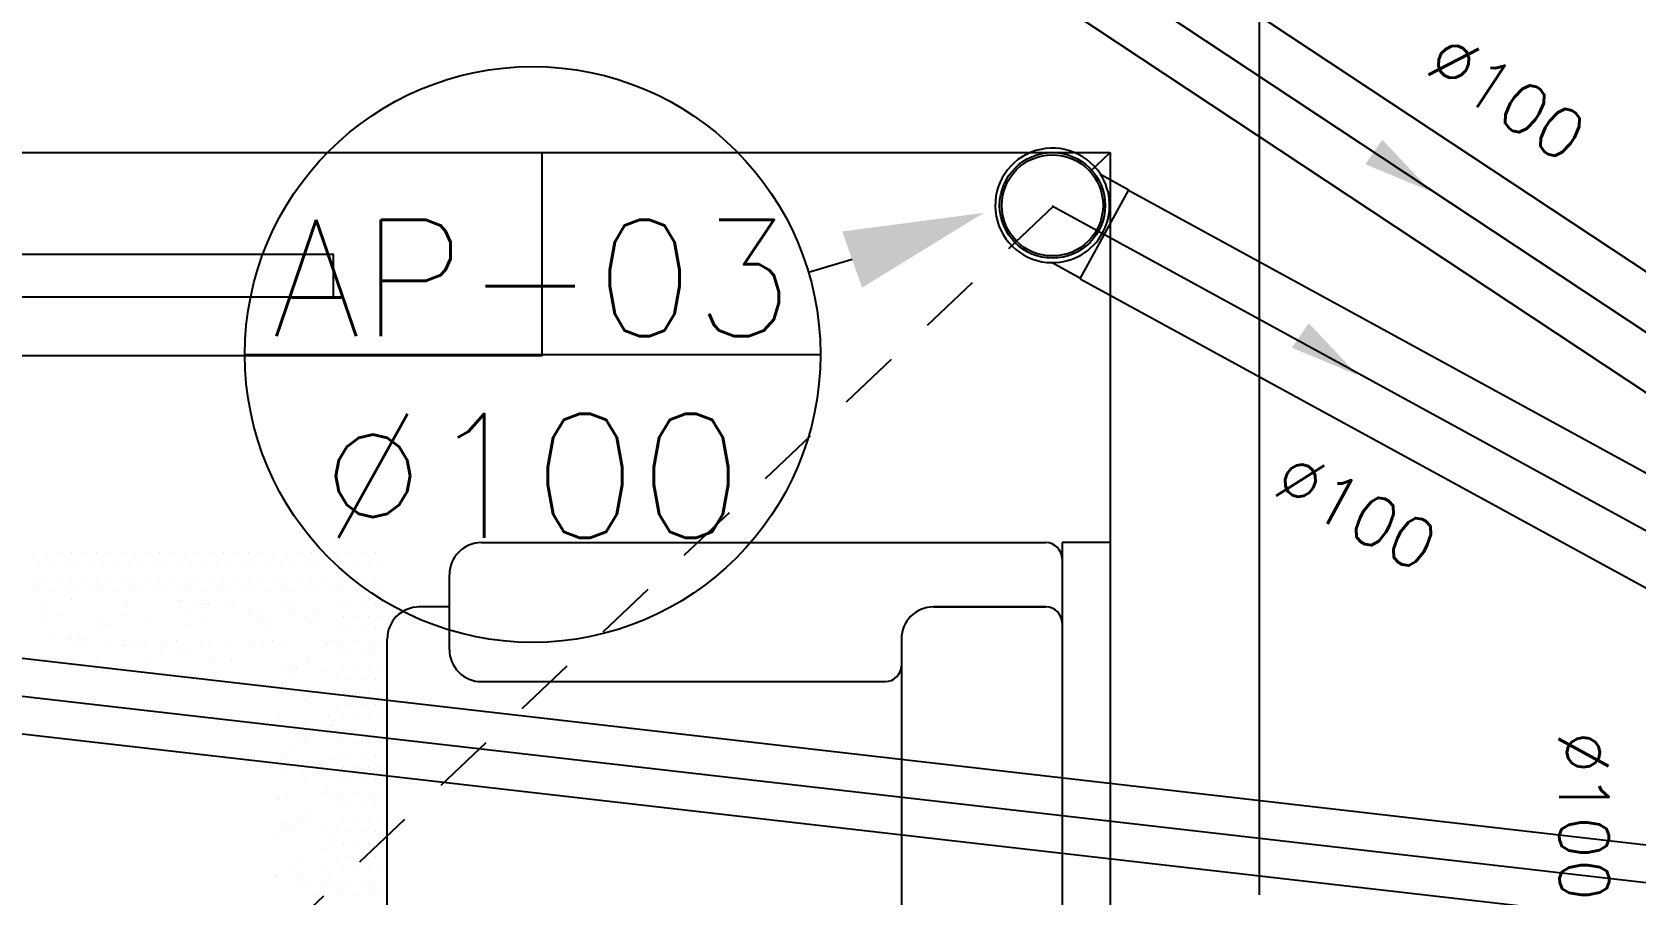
# Model space of a CAD drawing. Header units: millimetres. Extents: x 3923 to 4120, y 744 to 867.
# Drawn here: x 4092.311 to 4095.545, y 831.675 to 833.414 of the extents above; entities that cross this region are included whole.
import ezdxf
from ezdxf.enums import TextEntityAlignment as Align

# ---------------------------------------------------------------- set-up
doc = ezdxf.new("R2010")
doc.units = ezdxf.units.MM
doc.linetypes.add('HIDDEN2', pattern=[0.1875, 0.125, -0.0625])
for name, color, linetype in [('-HIDRO', 8, 'Continuous'), ('A-PEN-C', 4, 'Continuous'), ('Texto-Tubos', 7, 'Continuous'), ('TigreCad', 3, 'Continuous'), ('Tinterno', 9, 'Continuous'), ('TUBULAÇÃO_ESGOTO', 5, 'Continuous')]:
    doc.layers.add(name, color=color, linetype=linetype)
doc.styles.add('ROMANS', font='romans__.ttf', dxfattribs={"height": 0.1})
doc.styles.add('TCTUBOS-TXT', font='txt.shx')

# ---------------------------------------------------------------- blocks, each defined once
blk = doc.blocks.new('A$C7AFB675E')
at = {"color": 8}
for p, q in [((3.5035, 3.7432), (3.5035, 3.6832)), ((3.5035, 3.7432), (5.1585, 3.7432)), ((3.5035, 3.6832), (3.5635, 3.6832)), ((3.5235, 3.6832), (3.6035, 3.6832)), ((3.6035, 3.6832), (4.3135, 3.6832)), ((3.5035, 2.9606), (3.5035, 3.6632)), ((3.5835, 3.5232), (3.5835, 3.6632)), ((3.5835, 3.6632), (3.5835, 3.5232)), ((3.6235, 3.4832), (4.2935, 3.4832)), ((3.6765, 2.9606), (3.6765, 3.4632)), ((3.6365, 2.9206), (3.5435, 2.9206)), ((3.5835, 2.9206), (3.5835, 2.8832)), ((3.5835, 2.9206), (3.5835, 2.8832)), ((3.5319, 2.836), (3.5319, 2.836)), ((3.5634, 2.836), (3.5634, 2.836)), ((3.5949, 2.836), (3.5949, 2.836)), ((4.2935, 2.8432), (3.6235, 2.8432)), ((3.6264, 2.836), (3.6264, 2.836)), ((3.6579, 2.836), (3.6579, 2.836)), ((3.6894, 2.836), (3.6894, 2.836)), ((3.7209, 2.836), (3.7209, 2.836)), ((3.7524, 2.836), (3.7524, 2.836)), ((3.7839, 2.836), (3.7839, 2.836)), ((3.8154, 2.836), (3.8154, 2.836)), ((3.8469, 2.836), (3.8469, 2.836)), ((3.8784, 2.836), (3.8784, 2.836)), ((3.9099, 2.836), (3.9099, 2.836)), ((3.9414, 2.836), (3.9414, 2.836)), ((3.5162, 2.8282), (3.5162, 2.8282)), ((3.5319, 2.8203), (3.5319, 2.8203)), ((3.5477, 2.8282), (3.5477, 2.8282)), ((3.5634, 2.8203), (3.5634, 2.8203)), ((3.5792, 2.8282), (3.5792, 2.8282)), ((3.5949, 2.8203), (3.5949, 2.8203)), ((3.6107, 2.8282), (3.6107, 2.8282)), ((3.6264, 2.8203), (3.6264, 2.8203)), ((3.6422, 2.8282), (3.6422, 2.8282)), ((3.6579, 2.8203), (3.6579, 2.8203)), ((3.6737, 2.8282), (3.6737, 2.8282)), ((3.6894, 2.8203), (3.6894, 2.8203)), ((3.7052, 2.8282), (3.7052, 2.8282)), ((3.7209, 2.8203), (3.7209, 2.8203)), ((3.7367, 2.8282), (3.7367, 2.8282)), ((3.7524, 2.8203), (3.7524, 2.8203)), ((3.7682, 2.8282), (3.7682, 2.8282)), ((3.7839, 2.8203), (3.7839, 2.8203)), ((3.7997, 2.8282), (3.7997, 2.8282)), ((3.8154, 2.8203), (3.8154, 2.8203)), ((3.8312, 2.8282), (3.8312, 2.8282)), ((3.8469, 2.8203), (3.8469, 2.8203)), ((3.8627, 2.8282), (3.8627, 2.8282)), ((3.8784, 2.8203), (3.8784, 2.8203)), ((3.8942, 2.8282), (3.8942, 2.8282)), ((3.9099, 2.8203), (3.9099, 2.8203)), ((3.9257, 2.8282), (3.9257, 2.8282)), ((3.9414, 2.8203), (3.9414, 2.8203)), ((3.5162, 2.8124), (3.5162, 2.8124)), ((3.5162, 2.7967), (3.5162, 2.7967)), ((3.5319, 2.8045), (3.5319, 2.8045)), ((3.5477, 2.8124), (3.5477, 2.8124)), ((3.5477, 2.7967), (3.5477, 2.7967)), ((3.5634, 2.8045), (3.5634, 2.8045)), ((3.5792, 2.8124), (3.5792, 2.8124)), ((3.5792, 2.7967), (3.5792, 2.7967)), ((3.5949, 2.8045), (3.5949, 2.8045)), ((3.6107, 2.8124), (3.6107, 2.8124)), ((3.6107, 2.7967), (3.6107, 2.7967)), ((3.6264, 2.8045), (3.6264, 2.8045)), ((3.6422, 2.8124), (3.6422, 2.8124)), ((3.6422, 2.7967), (3.6422, 2.7967)), ((3.6579, 2.8045), (3.6579, 2.8045)), ((3.6737, 2.8124), (3.6737, 2.8124)), ((3.6737, 2.7967), (3.6737, 2.7967)), ((3.6894, 2.8045), (3.6894, 2.8045)), ((3.7052, 2.8124), (3.7052, 2.8124)), ((3.7052, 2.7967), (3.7052, 2.7967)), ((3.7209, 2.8045), (3.7209, 2.8045)), ((3.7367, 2.8124), (3.7367, 2.8124)), ((3.7367, 2.7967), (3.7367, 2.7967)), ((3.7524, 2.8045), (3.7524, 2.8045)), ((3.7682, 2.8124), (3.7682, 2.8124)), ((3.7682, 2.7967), (3.7682, 2.7967)), ((3.7839, 2.8045), (3.7839, 2.8045)), ((3.7997, 2.8124), (3.7997, 2.8124)), ((3.7997, 2.7967), (3.7997, 2.7967)), ((3.8154, 2.8045), (3.8154, 2.8045)), ((3.8312, 2.8124), (3.8312, 2.8124)), ((3.8312, 2.7967), (3.8312, 2.7967)), ((3.8469, 2.8045), (3.8469, 2.8045)), ((3.8627, 2.8124), (3.8627, 2.8124)), ((3.8627, 2.7967), (3.8627, 2.7967)), ((3.8784, 2.8045), (3.8784, 2.8045)), ((3.8942, 2.8124), (3.8942, 2.8124)), ((3.8942, 2.7967), (3.8942, 2.7967)), ((3.9099, 2.8045), (3.9099, 2.8045)), ((3.9257, 2.8124), (3.9257, 2.8124)), ((3.9257, 2.7967), (3.9257, 2.7967)), ((3.9414, 2.8045), (3.9414, 2.8045)), ((3.5162, 2.7809), (3.5162, 2.7809)), ((3.5319, 2.7888), (3.5319, 2.7888)), ((3.5477, 2.7809), (3.5477, 2.7809)), ((3.5634, 2.7888), (3.5634, 2.7888)), ((3.5792, 2.7809), (3.5792, 2.7809)), ((3.5949, 2.7888), (3.5949, 2.7888)), ((3.6107, 2.7809), (3.6107, 2.7809)), ((3.6264, 2.7888), (3.6264, 2.7888)), ((3.6422, 2.7809), (3.6422, 2.7809)), ((3.6579, 2.7888), (3.6579, 2.7888)), ((3.6737, 2.7809), (3.6737, 2.7809)), ((3.6894, 2.7888), (3.6894, 2.7888)), ((3.7052, 2.7809), (3.7052, 2.7809)), ((3.7209, 2.7888), (3.7209, 2.7888)), ((3.7254, 2.7763), (3.7254, 2.7763)), ((3.7309, 2.7751), (3.7309, 2.7751)), ((3.7367, 2.7809), (3.7367, 2.7809)), ((3.7524, 2.7888), (3.7524, 2.7888)), ((3.7682, 2.7809), (3.7682, 2.7809)), ((3.7839, 2.7888), (3.7839, 2.7888)), ((3.7997, 2.7809), (3.7997, 2.7809)), ((3.8154, 2.7888), (3.8154, 2.7888)), ((3.8312, 2.7809), (3.8312, 2.7809)), ((3.8469, 2.7888), (3.8469, 2.7888)), ((3.8627, 2.7809), (3.8627, 2.7809)), ((3.8777, 2.7755), (3.8777, 2.7755)), ((3.8784, 2.7888), (3.8784, 2.7888)), ((3.8942, 2.7809), (3.8942, 2.7809)), ((3.9099, 2.7888), (3.9099, 2.7888)), ((3.9257, 2.7809), (3.9257, 2.7809)), ((3.9414, 2.7888), (3.9414, 2.7888)), ((3.5162, 2.7652), (3.5162, 2.7652)), ((3.5319, 2.773), (3.5319, 2.773)), ((3.5319, 2.7573), (3.5319, 2.7573)), ((3.5477, 2.7652), (3.5477, 2.7652)), ((3.5634, 2.773), (3.5634, 2.773)), ((3.5634, 2.7573), (3.5634, 2.7573)), ((3.6247, 2.7727), (3.6247, 2.7727)), ((3.6289, 2.7681), (3.6289, 2.7681)), ((3.6319, 2.7678), (3.6319, 2.7678)), ((3.6642, 2.7647), (3.6642, 2.7647)), ((3.6882, 2.7581), (3.6882, 2.7581)), ((3.7185, 2.7703), (3.7185, 2.7703)), ((3.7291, 2.762), (3.7291, 2.762)), ((3.7739, 2.7747), (3.7739, 2.7747)), ((3.7826, 2.7673), (3.7826, 2.7673)), ((3.8109, 2.7693), (3.8109, 2.7693)), ((3.8151, 2.7647), (3.8151, 2.7647)), ((3.8225, 2.7731), (3.8225, 2.7731)), ((3.8597, 2.7629), (3.8597, 2.7629)), ((3.8711, 2.7715), (3.8711, 2.7715)), ((3.8845, 2.7649), (3.8845, 2.7649)), ((3.9047, 2.7668), (3.9047, 2.7668)), ((3.9196, 2.77), (3.9196, 2.77)), ((3.9246, 2.7601), (3.9246, 2.7601)), ((3.9264, 2.7732), (3.9264, 2.7732)), ((3.9408, 2.7551), (3.9408, 2.7551)), ((3.5162, 2.7494), (3.5162, 2.7494)), ((3.5319, 2.7415), (3.5319, 2.7415)), ((3.5477, 2.7494), (3.5477, 2.7494)), ((3.5634, 2.7415), (3.5634, 2.7415)), ((3.5932, 2.7499), (3.5932, 2.7499)), ((3.5958, 2.7406), (3.5958, 2.7406)), ((3.5976, 2.7537), (3.5976, 2.7537)), ((3.6033, 2.747), (3.6033, 2.747)), ((3.649, 2.7462), (3.649, 2.7462)), ((3.6519, 2.7454), (3.6519, 2.7454)), ((3.695, 2.7474), (3.695, 2.7474)), ((3.7005, 2.7438), (3.7005, 2.7438)), ((3.7264, 2.7415), (3.7264, 2.7415)), ((3.7414, 2.7452), (3.7414, 2.7452)), ((3.7457, 2.7406), (3.7457, 2.7406)), ((3.749, 2.7422), (3.749, 2.7422)), ((3.7513, 2.7377), (3.7513, 2.7377)), ((3.7913, 2.7388), (3.7913, 2.7388)), ((3.793, 2.7519), (3.793, 2.7519)), ((3.7976, 2.7406), (3.7976, 2.7406)), ((3.8352, 2.7427), (3.8352, 2.7427)), ((3.8457, 2.747), (3.8457, 2.747)), ((3.8461, 2.7391), (3.8461, 2.7391)), ((3.8947, 2.7375), (3.8947, 2.7375)), ((3.9219, 2.7396), (3.9219, 2.7396)), ((3.9277, 2.7418), (3.9277, 2.7418)), ((3.9319, 2.7371), (3.9319, 2.7371)), ((3.5162, 2.7337), (3.5162, 2.7337)), ((3.5162, 2.7179), (3.5162, 2.7179)), ((3.5319, 2.7258), (3.5319, 2.7258)), ((3.5477, 2.7337), (3.5477, 2.7337)), ((3.5477, 2.7179), (3.5477, 2.7179)), ((3.5634, 2.7258), (3.5634, 2.7258)), ((3.5796, 2.7221), (3.5796, 2.7221)), ((3.58, 2.7166), (3.58, 2.7166)), ((3.5931, 2.7201), (3.5931, 2.7201)), ((3.6286, 2.715), (3.6286, 2.715)), ((3.6563, 2.7295), (3.6563, 2.7295)), ((3.658, 2.7174), (3.658, 2.7174)), ((3.6597, 2.7305), (3.6597, 2.7305)), ((3.672, 2.7211), (3.672, 2.7211)), ((3.6763, 2.7165), (3.6763, 2.7165)), ((3.7581, 2.7271), (3.7581, 2.7271)), ((3.7658, 2.7186), (3.7658, 2.7186)), ((3.7886, 2.7183), (3.7886, 2.7183)), ((3.8144, 2.7174), (3.8144, 2.7174)), ((3.8535, 2.7155), (3.8535, 2.7155)), ((3.8552, 2.7286), (3.8552, 2.7286)), ((3.8582, 2.7177), (3.8582, 2.7177)), ((3.9088, 2.7266), (3.9088, 2.7266)), ((3.5162, 2.7022), (3.5162, 2.7022)), ((3.5319, 2.71), (3.5319, 2.71)), ((3.5477, 2.7022), (3.5477, 2.7022)), ((3.5634, 2.71), (3.5634, 2.71)), ((3.6026, 2.697), (3.6026, 2.697)), ((3.625, 2.6999), (3.625, 2.6999)), ((3.6771, 2.7134), (3.6771, 2.7134)), ((3.7194, 2.7092), (3.7194, 2.7092)), ((3.7219, 2.7073), (3.7219, 2.7073)), ((3.7257, 2.7118), (3.7257, 2.7118)), ((3.7743, 2.7103), (3.7743, 2.7103)), ((3.8212, 2.7067), (3.8212, 2.7067)), ((3.8228, 2.7087), (3.8228, 2.7087)), ((3.8625, 2.713), (3.8625, 2.713)), ((3.8714, 2.7071), (3.8714, 2.7071)), ((3.9174, 2.7054), (3.9174, 2.7054)), ((3.9199, 2.7055), (3.9199, 2.7055)), ((3.5162, 2.6864), (3.5162, 2.6864)), ((3.5319, 2.6943), (3.5319, 2.6943)), ((3.5319, 2.6785), (3.5319, 2.6785)), ((3.5477, 2.6864), (3.5477, 2.6864)), ((3.5634, 2.6943), (3.5634, 2.6943)), ((3.5634, 2.6785), (3.5634, 2.6785)), ((3.5886, 2.6859), (3.5886, 2.6859)), ((3.6025, 2.681), (3.6025, 2.681)), ((3.6068, 2.6923), (3.6068, 2.6923)), ((3.6318, 2.6893), (3.6318, 2.6893)), ((3.5162, 2.6707), (3.5162, 2.6707)), ((3.5319, 2.6628), (3.5319, 2.6628)), ((3.5477, 2.6707), (3.5477, 2.6707)), ((3.5634, 2.6628), (3.5634, 2.6628)), ((3.5869, 2.6728), (3.5869, 2.6728)), ((3.593, 2.6714), (3.593, 2.6714)), ((3.6269, 2.6704), (3.6269, 2.6704)), ((3.5162, 2.6549), (3.5162, 2.6549)), ((3.5162, 2.6392), (3.5162, 2.6392)), ((3.5319, 2.647), (3.5319, 2.647)), ((3.5477, 2.6549), (3.5477, 2.6549)), ((3.5477, 2.6392), (3.5477, 2.6392)), ((3.5634, 2.647), (3.5634, 2.647)), ((3.5776, 2.6485), (3.5776, 2.6485)), ((3.5842, 2.6523), (3.5842, 2.6523)), ((3.6261, 2.647), (3.6261, 2.647)), ((3.6491, 2.6496), (3.6491, 2.6496)), ((3.5162, 2.6234), (3.5162, 2.6234)), ((3.5319, 2.6313), (3.5319, 2.6313)), ((3.5319, 2.6155), (3.5319, 2.6155)), ((3.5477, 2.6234), (3.5477, 2.6234)), ((3.5634, 2.6313), (3.5634, 2.6313)), ((3.5634, 2.6155), (3.5634, 2.6155)), ((3.5797, 2.6181), (3.5797, 2.6181)), ((3.5804, 2.6212), (3.5804, 2.6212)), ((3.5847, 2.6166), (3.5847, 2.6166)), ((3.6028, 2.6166), (3.6028, 2.6166)), ((3.6248, 2.6215), (3.6248, 2.6215)), ((3.6464, 2.6291), (3.6464, 2.6291)), ((3.5162, 2.6077), (3.5162, 2.6077)), ((3.5319, 2.5998), (3.5319, 2.5998)), ((3.5477, 2.6077), (3.5477, 2.6077)), ((3.5634, 2.5998), (3.5634, 2.5998)), ((3.578, 2.605), (3.578, 2.605)), ((3.6316, 2.6108), (3.6316, 2.6108)), ((3.5162, 2.5919), (3.5162, 2.5919)), ((3.5162, 2.5762), (3.5162, 2.5762)), ((3.5319, 2.584), (3.5319, 2.584)), ((3.5477, 2.5919), (3.5477, 2.5919)), ((3.5477, 2.5762), (3.5477, 2.5762)), ((3.5634, 2.584), (3.5634, 2.584)), ((3.5753, 2.5845), (3.5753, 2.5845)), ((3.5767, 2.5826), (3.5767, 2.5826)), ((3.5929, 2.5929), (3.5929, 2.5929)), ((3.6048, 2.5947), (3.6048, 2.5947)), ((3.6253, 2.581), (3.6253, 2.581)), ((3.6402, 2.5817), (3.6402, 2.5817)), ((3.6419, 2.5948), (3.6419, 2.5948)), ((3.5162, 2.5604), (3.5162, 2.5604)), ((3.5319, 2.5683), (3.5319, 2.5683)), ((3.5477, 2.5604), (3.5477, 2.5604)), ((3.5634, 2.5683), (3.5634, 2.5683)), ((3.6278, 2.5696), (3.6278, 2.5696)), ((3.632, 2.5649), (3.632, 2.5649)), ((3.6375, 2.5612), (3.6375, 2.5612)), ((3.5162, 2.5447), (3.5162, 2.5447)), ((3.5319, 2.5525), (3.5319, 2.5525)), ((3.5319, 2.5368), (3.5319, 2.5368)), ((3.5477, 2.5447), (3.5477, 2.5447)), ((3.5634, 2.5525), (3.5634, 2.5525)), ((3.5634, 2.5368), (3.5634, 2.5368)), ((3.6004, 2.5485), (3.6004, 2.5485)), ((3.6247, 2.543), (3.6247, 2.543)), ((3.6489, 2.5469), (3.6489, 2.5469)), ((3.5162, 2.5289), (3.5162, 2.5289)), ((3.5319, 2.521), (3.5319, 2.521)), ((3.5477, 2.5289), (3.5477, 2.5289)), ((3.5634, 2.521), (3.5634, 2.521)), ((3.577, 2.5181), (3.577, 2.5181)), ((3.5827, 2.5189), (3.5827, 2.5189)), ((3.6256, 2.5165), (3.6256, 2.5165)), ((3.6315, 2.5324), (3.6315, 2.5324)), ((3.633, 2.527), (3.633, 2.527)), ((3.5162, 2.5132), (3.5162, 2.5132)), ((3.5162, 2.4974), (3.5162, 2.4974)), ((3.5319, 2.5053), (3.5319, 2.5053)), ((3.5477, 2.5132), (3.5477, 2.5132)), ((3.5477, 2.4974), (3.5477, 2.4974)), ((3.5634, 2.5053), (3.5634, 2.5053)), ((3.5927, 2.5145), (3.5927, 2.5145)), ((3.6312, 2.5139), (3.6312, 2.5139)), ((3.5162, 2.4817), (3.5162, 2.4817)), ((3.5319, 2.4895), (3.5319, 2.4895)), ((3.5477, 2.4817), (3.5477, 2.4817)), ((3.5634, 2.4895), (3.5634, 2.4895)), ((3.5995, 2.4825), (3.5995, 2.4825)), ((3.6056, 2.4938), (3.6056, 2.4938)), ((3.6099, 2.4892), (3.6099, 2.4892)), ((3.6285, 2.4934), (3.6285, 2.4934)), ((3.6481, 2.481), (3.6481, 2.481)), ((3.5162, 2.4659), (3.5162, 2.4659)), ((3.5319, 2.4738), (3.5319, 2.4738)), ((3.5319, 2.458), (3.5319, 2.458)), ((3.5477, 2.4659), (3.5477, 2.4659)), ((3.5634, 2.4738), (3.5634, 2.4738)), ((3.5634, 2.458), (3.5634, 2.458)), ((3.624, 2.4592), (3.624, 2.4592)), ((3.6246, 2.4645), (3.6246, 2.4645)), ((3.63, 2.4673), (3.63, 2.4673)), ((3.5162, 2.4502), (3.5162, 2.4502)), ((3.5319, 2.4423), (3.5319, 2.4423)), ((3.5477, 2.4502), (3.5477, 2.4502)), ((3.5634, 2.4423), (3.5634, 2.4423)), ((3.5746, 2.4501), (3.5746, 2.4501)), ((3.5926, 2.436), (3.5926, 2.436)), ((3.6223, 2.4461), (3.6223, 2.4461)), ((3.6232, 2.4485), (3.6232, 2.4485)), ((3.6313, 2.4539), (3.6313, 2.4539)), ((3.5162, 2.4344), (3.5162, 2.4344)), ((3.5162, 2.4187), (3.5162, 2.4187)), ((3.5319, 2.4265), (3.5319, 2.4265)), ((3.5477, 2.4344), (3.5477, 2.4344)), ((3.5477, 2.4187), (3.5477, 2.4187)), ((3.5634, 2.4265), (3.5634, 2.4265)), ((3.5835, 2.4181), (3.5835, 2.4181)), ((3.5998, 2.4181), (3.5998, 2.4181)), ((3.6196, 2.4256), (3.6196, 2.4256)), ((3.6484, 2.4165), (3.6484, 2.4165)), ((3.5162, 2.4029), (3.5162, 2.4029)), ((3.5319, 2.4108), (3.5319, 2.4108)), ((3.5477, 2.4029), (3.5477, 2.4029)), ((3.5634, 2.4108), (3.5634, 2.4108)), ((3.5878, 2.4134), (3.5878, 2.4134))]:
    blk.add_line(p, q, dxfattribs=at)
for centre, radius, start, end in [((3.5235, 3.6632), 0.02, 90, 180), ((3.6035, 3.6632), 0.02, 90, 180), ((3.6035, 3.6632), 0.02, 90, 180), ((3.6235, 3.5232), 0.04, 180, 270), ((3.6235, 3.5232), 0.04, 180, 270), ((3.6565, 3.4632), 0.02, 0, 90), ((3.5435, 2.9606), 0.04, 180, 270), ((3.6365, 2.9606), 0.04, 270, 0), ((3.6235, 2.8832), 0.04, 180, 270)]:
    blk.add_arc(centre, radius, start, end, dxfattribs=at)
blk = doc.blocks.new('j9n100s')
at = {"layer": 'TigreCad'}
for p, q in [((27.3, 50.8), (60, 50.8)), ((27.3, -50.8), (60, -50.8))]:
    blk.add_line(p, q, dxfattribs=at)
blk.add_circle((0, 0), 53.2, dxfattribs=at)
for start, end in [(61.785, 298.215), (298.215, 61.785)]:
    blk.add_arc((0, 0), 57.7, start, end, dxfattribs=at)
at = {"layer": 'Tinterno'}
blk.add_line((60, -50.8), (60, 50.8), dxfattribs=at)
blk.add_circle((0, 0), 51, dxfattribs=at)

msp = doc.modelspace()

# ---------------------------------------------------------------- linework, layer by layer
at = {"layer": '-HIDRO', "linetype": 'Continuous'}
for p, q in [((4094.7848, 840.1912), (4094.7848, 831.6745)), ((4089.4848, 833.1712), (4094.4848, 833.1712)), ((4094.4848, 833.1712), (4094.4848, 831.6745))]:
    msp.add_line(p, q, dxfattribs=at)
at = {"layer": '-HIDRO', "linetype": 'HIDDEN2'}
msp.add_line((4087.0848, 826.1778), (4094.4848, 833.1712), dxfattribs=at)
at = {"layer": '-HIDRO'}
for points in [[(4089.4848, 833.1712), (4093.3386, 833.1712), (4093.3386, 832.7609), (4089.4848, 832.7609)], [(4092.9186, 832.8798), (4092.9186, 832.9653), (4090.6227, 832.9653), (4090.6227, 832.8798)]]:
    msp.add_lwpolyline(points, close=True, dxfattribs=at)
at = {"layer": 'A-PEN-C'}
for p, q in [((4093.9643, 832.9552), (4093.8764, 832.929)), ((4092.7398, 832.7638), (4093.9004, 832.7638))]:
    msp.add_line(p, q, dxfattribs=at)
msp.add_circle((4093.3201, 832.7638), 0.5803, dxfattribs=at)
msp.add_solid([(4094.2298, 833.0492), (4093.9844, 832.8986), (4093.9443, 833.0118)], dxfattribs=at)
at = {"layer": 'TigreCad'}
for p, q in [((4094.5197, 833.6225), (4096.6387, 832.2199)), ((4094.4076, 833.453), (4096.6387, 831.9763)), ((4094.5217, 833.0949), (4096.6875, 831.9114)), ((4084.8868, 833.0013), (4096.6387, 831.6523)), ((4094.4242, 832.9165), (4096.59, 831.7331)), ((4084.8696, 832.8512), (4096.6387, 831.5003))]:
    msp.add_line(p, q, dxfattribs=at)
at = {"layer": 'TUBULAÇÃO_ESGOTO'}
for p, q in [((4094.3636, 833.604), (4096.6387, 832.0981)), ((4094.3674, 833.0634), (4096.6387, 831.8222)), ((4084.605, 832.9576), (4096.6387, 831.5763))]:
    msp.add_line(p, q, dxfattribs=at)
for points in [[(4095.1322, 833.0919), (4094.9992, 833.1473), (4095.0334, 833.1967)], [(4094.9839, 832.7221), (4094.851, 832.7775), (4094.8851, 832.8269)]]:
    msp.add_solid(points, dxfattribs=at)

# ---------------------------------------------------------------- block references
at = {"layer": '-HIDRO', "ltscale": 0.35, "xscale": 1.62, "yscale": 1.62, "zscale": 1.62, "rotation": 270}
msp.add_blockref('A$C7AFB675E', (4088.4208, 838.0603), dxfattribs=at)
at = {"layer": 'TigreCad', "xscale": 0.002, "yscale": 0.002, "zscale": 0.002, "rotation": 331.3457351754378}
msp.add_blockref('j9n100s', (4094.3682, 833.0643), dxfattribs=at)

# ---------------------------------------------------------------- texts
at = {"layer": 'A-PEN-C', "style": 'ROMANS'}
for s, height, p in [('AP-03', 0.234, (4093.3201, 832.8009)), ('%%C100', 0.24935, (4093.3187, 832.3945))]:
    msp.add_text(s, height=height, dxfattribs=at).set_placement(p, align=Align.CENTER)
at = {"layer": 'Texto-Tubos', "style": 'TCTUBOS-TXT'}
for rotation, p in [(326.4997, (4095.2569, 833.2409)), (331.3457, (4094.9568, 832.4039)), (270.4648, (4095.39, 831.8327))]:
    msp.add_text('%%C100', height=0.1, rotation=rotation, dxfattribs=at).set_placement(p, align=Align.CENTER)

doc.saveas('drawing.dxf')
